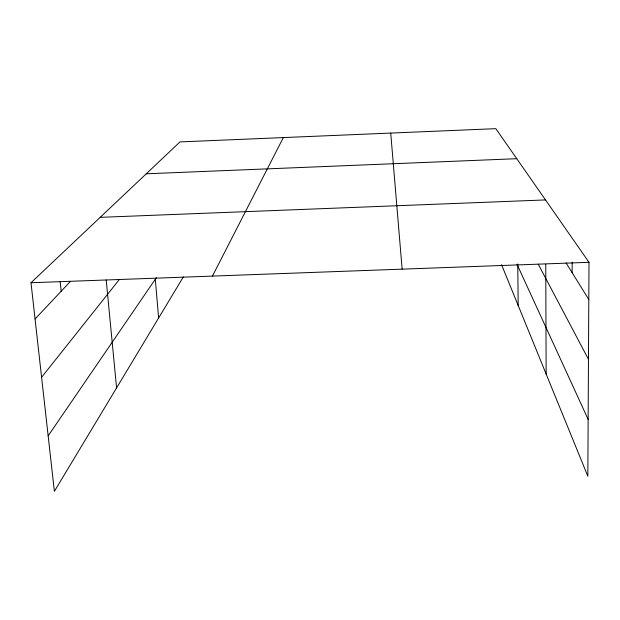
<?xml version="1.0" encoding="UTF-8"?>
<svg xmlns="http://www.w3.org/2000/svg" width="620" height="620" viewBox="0 0 620 620"><rect width="100%" height="100%" fill="white"/><g stroke="black" fill="none" stroke-linecap="round" stroke-linejoin="round"><path stroke-width="0.93" d="M572.152 272.715L572.175 262.183M183.342 276.908L54.374 491.335L31 282.743L179.978 141.918L495.829 128.666L589 262.306L587.837 476.238L501.549 264.686M212.443 276.094L283.34 137.578M48.159 435.875L156.364 277.683M41.594 377.293L119.412 279.403M35.061 318.99L70.409 281.426M146.25 173.802L516.762 158.697M100.184 217.349L545.515 199.927M31 282.743L589 262.306M566.06 262.896L588.798 299.522M538.253 264.19L588.473 359.337M516.979 264.228L588.148 419.399M60.163 281.612L61.186 291.229M106.206 280.031L116.583 387.903M155.294 279.248L158.619 318.006M390.724 133.075L402.14 269.15M517.77 264.066L518.165 305.404M545.747 264.221L546.15 374.015"/></g></svg>
